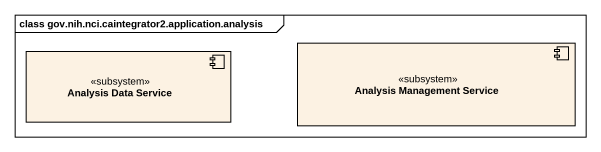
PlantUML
@startuml
mainframe class gov.nih.nci.caintegrator2.application.analysis
component "Analysis Data Service" as Analysis_Data_Service <<subsystem>>
component "Analysis Management Service" as Analysis_Management_Service <<subsystem>>
@enduml
